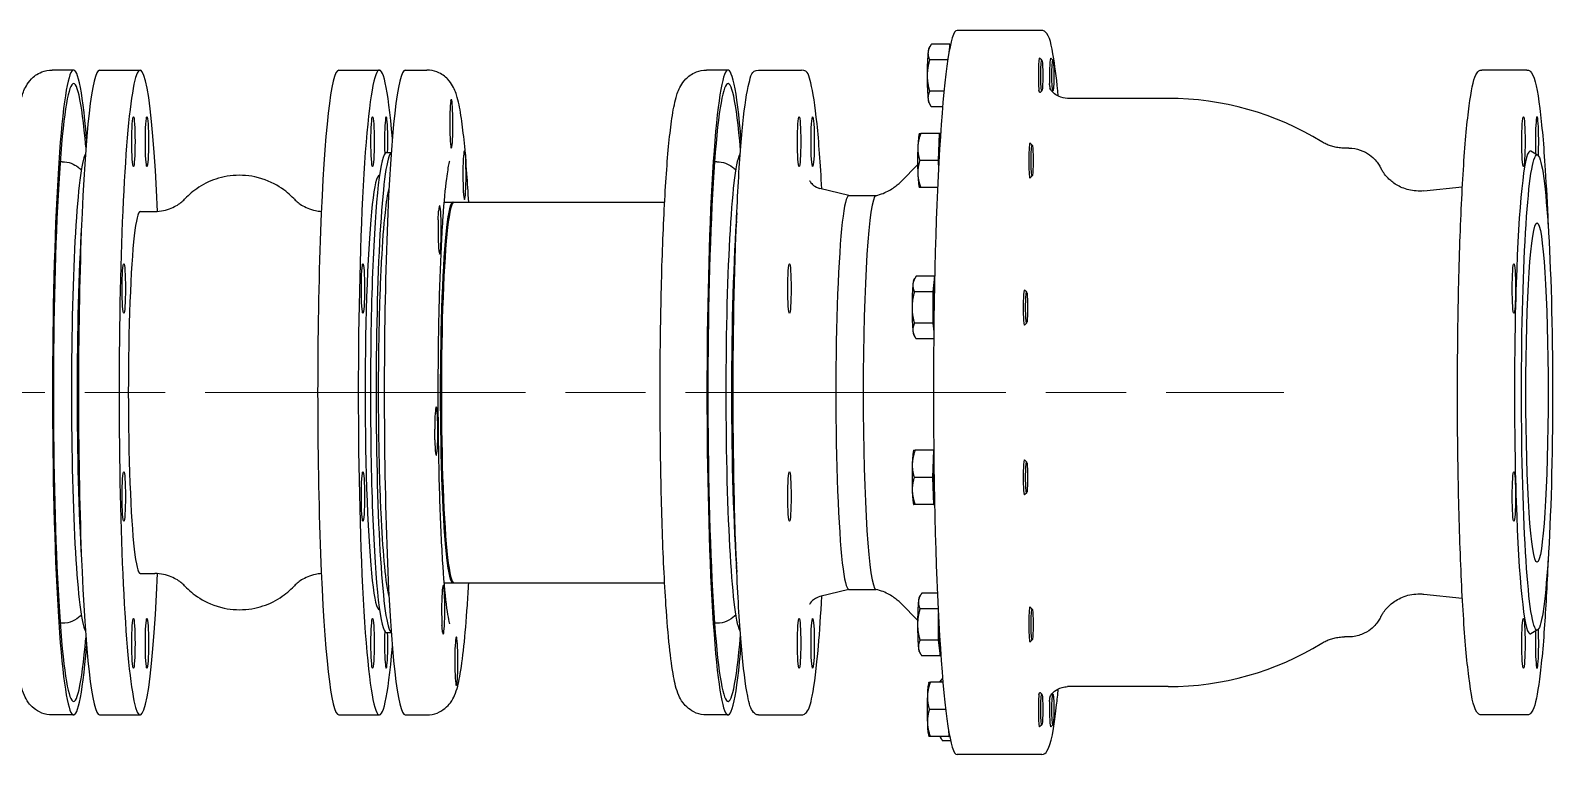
# Model space of a CAD drawing. Header units: millimetres. Extents: x 0 to 14850, y -38768 to 10500.
# Drawn here: x 6151 to 6824, y 8334 to 8654 of the extents above; entities that cross this region are included whole.
import ezdxf

# ---------------------------------------------------------------- set-up
doc = ezdxf.new("R2010")
doc.units = ezdxf.units.MM
doc.header["$LTSCALE"] = 25
doc.linetypes.add('CHAIN', pattern=[0.3543, 0.2362, -0.0295, 0.0591, -0.0295])
doc.layers.add('Centerline', color=7, linetype='Continuous', lineweight=18)
doc.layers.add('Visible', color=7, linetype='Continuous', lineweight=25)

msp = doc.modelspace()

# ---------------------------------------------------------------- linework, layer by layer
at = {"layer": 'Centerline', "linetype": 'CHAIN', "ltscale": 23.990969}
msp.add_line((5378.34, 8494.43), (6705.32, 8494.43), dxfattribs=at)
at = {"layer": 'Visible'}
for p, q in [((6598.31, 8654.43), (6560.89, 8654.43)), ((6548.36, 8646.41), (6548.98, 8647.49)), ((6557.63, 8648.35), (6549.52, 8648.35)), ((6557.63, 8648.35), (6557.08, 8643.5)), ((6557.77, 8647.16), (6557.63, 8648.35)), ((6598.37, 8641.25), (6597.38, 8642.25)), ((6603.28, 8641.25), (6602.29, 8642.25)), ((6170.22, 8636.93), (6160.74, 8636.93)), ((6181.7, 8636.93), (6199.66, 8636.93)), ((6287.47, 8636.93), (6305.43, 8636.93)), ((6316.91, 8636.93), (6326.39, 8636.93)), ((6459.6, 8636.93), (6450.12, 8636.93)), ((6473.07, 8636.93), (6492.03, 8636.93)), ((6556.75, 8641.42), (6548.74, 8641.42)), ((6812.85, 8636.93), (6792.89, 8636.93)), ((6548.36, 8622.57), (6548.98, 8621.49)), ((6555.08, 8627.56), (6548.74, 8627.56)), ((6598.37, 8627.73), (6597.66, 8627.01)), ((6603.28, 8627.73), (6602.97, 8627.42)), ((6654.19, 8624.43), (6609.78, 8624.43)), ((6554.45, 8620.63), (6549.52, 8620.63)), ((6544.11, 8608.88), (6544.16, 8608.96)), ((6552.93, 8608.96), (6544.82, 8608.96)), ((6552.93, 8608.96), (6552.47, 8596.96)), ((6553.58, 8608.96), (6552.93, 8608.96)), ((6553.38, 8607.96), (6553.51, 8607.96)), ((6594.12, 8603.72), (6593.13, 8604.72)), ((6734.17, 8602.43), (6732.22, 8602.43)), ((6165.24, 8596.43), (6164.29, 8596.43)), ((6308.43, 8600.43), (6310.68, 8600.43)), ((6454.61, 8596.43), (6453.67, 8596.43)), ((6552.47, 8596.96), (6544.36, 8596.96)), ((6552.47, 8596.96), (6552.63, 8592.8)), ((6817.6, 8599.36), (6814.61, 8601.09)), ((6305.43, 8590.43), (6305.49, 8590.43)), ((6536.28, 8587.81), (6543.43, 8594.99)), ((6594.12, 8590.2), (6593.16, 8589.23)), ((6513.04, 8581.43), (6500.17, 8584.65)), ((6544.11, 8585.04), (6544.16, 8584.96)), ((6552.26, 8584.96), (6544.82, 8584.96)), ((6767.24, 8583.53), (6784.18, 8585.28)), ((6334, 8578.58), (6338.36, 8578.58)), ((6337.86, 8578.58), (6431.58, 8578.58)), ((6512.99, 8581.43), (6525.04, 8581.43)), ((6199.66, 8574.43), (6206.15, 8574.43)), ((6541.66, 8543.88), (6542.27, 8544.96)), ((6550.93, 8545.82), (6542.81, 8545.82)), ((6550.93, 8545.82), (6550.14, 8538.89)), ((6550.97, 8545.46), (6550.93, 8545.82)), ((6550.14, 8538.89), (6542.03, 8538.89)), ((6550.14, 8538.89), (6550.14, 8525.03)), ((6591.67, 8538.72), (6590.67, 8539.72)), ((6550.14, 8525.03), (6542.03, 8525.03)), ((6550.14, 8525.03), (6550.57, 8521.26)), ((6591.67, 8525.2), (6590.67, 8524.2)), ((6541.66, 8520.04), (6542.27, 8518.96)), ((6550.53, 8518.1), (6542.81, 8518.1)), ((6541.66, 8468.83), (6541.7, 8468.9)), ((6550.47, 8468.9), (6542.36, 8468.9)), ((6550.47, 8468.9), (6550.02, 8456.9)), ((6550.55, 8468.9), (6550.47, 8468.9)), ((6591.67, 8463.66), (6590.67, 8464.66)), ((6550.02, 8456.9), (6541.91, 8456.9)), ((6550.02, 8456.9), (6550.47, 8444.9)), ((6591.67, 8450.14), (6590.67, 8449.15)), ((6541.66, 8444.98), (6541.7, 8444.9)), ((6550.47, 8444.9), (6542.36, 8444.9)), ((6550.47, 8444.9), (6550.93, 8444.9)), ((6199.66, 8414.43), (6206.15, 8414.43)), ((6334, 8410.28), (6338.36, 8410.28)), ((6337.86, 8410.28), (6431.58, 8410.28)), ((6513.04, 8407.43), (6500.17, 8404.21)), ((6512.99, 8407.43), (6525.04, 8407.43)), ((6536.28, 8401.06), (6543.43, 8393.88)), ((6544.11, 8403.82), (6544.73, 8404.9)), ((6552.17, 8405.76), (6545.27, 8405.76)), ((6767.24, 8405.33), (6784.18, 8403.58)), ((6305.43, 8398.43), (6305.49, 8398.43)), ((6552.49, 8398.83), (6544.48, 8398.83)), ((6552.6, 8396.77), (6552.6, 8384.97)), ((6594.12, 8398.66), (6593.16, 8399.63)), ((6165.24, 8392.43), (6164.29, 8392.43)), ((6308.43, 8388.43), (6310.68, 8388.43)), ((6454.61, 8392.43), (6453.67, 8392.43)), ((6734.17, 8386.43), (6732.22, 8386.43)), ((6817.6, 8389.51), (6814.61, 8387.78)), ((6544.11, 8379.98), (6544.73, 8378.9)), ((6552.6, 8384.97), (6544.48, 8384.97)), ((6552.6, 8384.97), (6553.38, 8378.05)), ((6553.38, 8380.9), (6553.51, 8380.9)), ((6553.38, 8378.05), (6553.58, 8379.83)), ((6594.12, 8385.14), (6593.13, 8384.15)), ((6553.38, 8378.05), (6545.27, 8378.05)), ((6548.36, 8366.3), (6548.41, 8366.37)), ((6554.61, 8366.37), (6549.07, 8366.37)), ((6553.32, 8366.37), (6553.89, 8367.37)), ((6554.45, 8368.23), (6554.43, 8368.23)), ((6598.37, 8361.13), (6597.66, 8361.85)), ((6603.28, 8361.13), (6602.97, 8361.45)), ((6654.19, 8364.43), (6609.78, 8364.43)), ((6555.83, 8354.37), (6548.62, 8354.37)), ((6170.22, 8351.93), (6160.74, 8351.93)), ((6181.7, 8351.93), (6199.66, 8351.93)), ((6287.47, 8351.93), (6305.43, 8351.93)), ((6316.91, 8351.93), (6326.39, 8351.93)), ((6459.6, 8351.93), (6450.12, 8351.93)), ((6473.07, 8351.93), (6492.03, 8351.93)), ((6598.37, 8347.61), (6597.38, 8346.62)), ((6603.28, 8347.61), (6602.29, 8346.62)), ((6812.85, 8351.93), (6792.89, 8351.93)), ((6548.36, 8342.45), (6548.41, 8342.37)), ((6557.18, 8342.37), (6549.07, 8342.37)), ((6553.32, 8342.37), (6553.89, 8341.37)), ((6558.03, 8340.52), (6554.43, 8340.52)), ((6557.06, 8345.5), (6557.18, 8342.37)), ((6557.18, 8342.37), (6557.63, 8342.37)), ((6598.31, 8334.43), (6560.89, 8334.43))]:
    msp.add_line(p, q, dxfattribs=at)
for start, end in [(58.50093, 90), (270, 301.49907)]:
    msp.add_arc((6654.19, 8494.43), 130, start, end, dxfattribs=at)
for centre, major_axis, start_param, end_param in [((6170.22, 8494.43), (0, -142.5), 2.478528, 6.94625), ((6199.66, 8494.43), (0, 142.5), 5.30881, 10.399154), ((6305.43, 8494.43), (0, 142.5), 5.620121, 10.087843), ((6459.6, 8494.43), (0, -142.5), 2.464851, 6.959927), ((6560.89, 8494.43), (0, -160), 3.141593, 6.283185), ((6170.22, 8494.43), (0, -136.5), 2.48851, 6.936268), ((6459.6, 8494.43), (0, -136.5), 2.474298, 6.95048), ((6548.45, 8634.49), (0, 12), 0.523599, 1.570796), ((6548.45, 8634.49), (0, 12), 0.113789, 0.523599), ((6597.35, 8634.49), (0, 7.77), 6.217589, 8.835221), ((6602.26, 8634.49), (0, 7.77), 6.217589, 8.311622), ((6181.7, 8494.43), (0, 142.5), 0, 3.141593), ((6287.47, 8494.43), (0, 142.5), 0, 3.141593), ((6316.91, 8494.43), (0, 142.5), 0, 3.141593), ((6548.45, 8634.49), (0, 12), 1.570796, 2.617994), ((6337.25, 8613.21), (0, 10.75), 0.368142, 6.200351), ((6548.45, 8634.49), (0, -12), 5.759587, 6.169397), ((6308.44, 8605.3), (0, 11), 4.254203, 8.355758), ((6817.35, 8605.3), (0, 11), 4.105982, 8.370668), ((6544.2, 8596.96), (0, 12), 0.113789, 1.047198), ((6343.07, 8590.49), (0, -10.75), 2.724336, 8.556545), ((6544.2, 8596.96), (0, 12), 1.047198, 2.094395), ((6553.38, 8596.96), (0, 11), 0, 1.850896), ((6593.1, 8596.96), (0, -7.77), 3.075997, 6.217227), ((6814.34, 8494.43), (0, -106.73), 3.103736, 6.321042), ((6176.21, 8494.43), (0, -106), 3.256029, 6.168749), ((6308.43, 8494.43), (0, 106), 0, 3.141593), ((6310.92, 8494.43), (0, 106), 0.035722, 3.105871), ((6465.59, 8494.43), (0, -106), 3.225622, 6.199156), ((6305.43, 8494.43), (0, 96), 0, 3.141593), ((6544.2, 8596.96), (0, -12), 5.235988, 6.169397), ((6332.08, 8566.36), (0, 10.75), 1.15354, 6.985749), ((6337.86, 8494.43), (0, 84.15), 0, 3.141593), ((6338.36, 8494.43), (0, 84.15), 0, 3.141593), ((6512.99, 8494.43), (0, 87), 0, 3.141593), ((6525.09, 8494.43), (0, -87), 3.157982, 6.266796), ((6178.71, 8494.43), (0, 106), 0.802402, 2.33919), ((6199.66, 8494.43), (0, 80), 0, 3.141593), ((6468.09, 8494.43), (0, 106), 0.7248, 2.416793), ((6468.09, 8494.43), (0, -105), 3.904755, 5.520023), ((6541.75, 8531.96), (0, 12), 0.523599, 1.570796), ((6541.75, 8531.96), (0, 12), 0.113789, 0.523599), ((6550.93, 8531.96), (0, 11), 0.018104, 2.64018), ((6590.64, 8531.96), (0, -7.77), 3.075997, 6.348781), ((6541.75, 8531.96), (0, 12), 1.570796, 2.617994), ((6541.75, 8531.96), (0, -12), 5.759587, 6.169397), ((6330.59, 8477.37), (0, 10.75), 1.938938, 7.771147), ((6541.75, 8456.9), (0, 12), 0.113789, 1.047198), ((6541.75, 8456.9), (0, 12), 1.047198, 2.094395), ((6550.93, 8456.9), (0, -11), 3.643005, 6.265081), ((6590.64, 8456.9), (0, -7.77), 3.075997, 6.348781), ((6541.75, 8456.9), (0, -12), 5.235988, 6.169397), ((6333.66, 8398.38), (0, 10.75), 2.724336, 8.556545), ((6544.2, 8391.9), (0, 12), 0.523599, 1.570796), ((6544.2, 8391.9), (0, 12), 0.113789, 0.523599), ((6553.38, 8391.9), (0, -11), 4.432289, 6.283185), ((6593.1, 8391.9), (0, -7.77), 3.207551, 6.348781), ((6308.44, 8383.57), (0, -11), 4.210612, 8.312168), ((6339.48, 8375.65), (0, -10.75), 0.368142, 6.200351), ((6544.2, 8391.9), (0, 12), 1.570796, 2.617994), ((6817.35, 8383.57), (0, -11), 4.195703, 8.460389), ((6544.2, 8391.9), (0, -12), 5.759587, 6.169397), ((6548.45, 8354.37), (0, 12), 0.113789, 1.047198), ((6548.45, 8354.37), (0, 12), 1.047198, 2.094395), ((6597.35, 8354.37), (0, -7.77), 3.731149, 6.348781), ((6602.26, 8354.37), (0, -7.77), 4.254748, 6.348781), ((6548.45, 8354.37), (0, -12), 5.235988, 6.169397)]:
    msp.add_ellipse(centre, major_axis=major_axis, ratio=0.065414, start_param=start_param, end_param=end_param, dxfattribs=at)
for centre, major_axis in [((6598.35, 8634.49), (0, 6.77)), ((6603.26, 8634.49), (0, -6.77)), ((6196.66, 8605.3), (0, -11)), ((6202.67, 8605.3), (0, -11)), ((6302.43, 8605.3), (0, -11)), ((6491.03, 8605.3), (0, -11)), ((6497.03, 8605.3), (0, -11)), ((6811.34, 8605.3), (0, 11)), ((6594.09, 8596.96), (0, 6.77)), ((6817.34, 8494.43), (0, -105)), ((6817.34, 8494.43), (0, 75)), ((6192.41, 8540.35), (0, 11)), ((6298.18, 8540.35), (0, 11)), ((6486.78, 8540.35), (0, -11)), ((6807.09, 8540.35), (0, 11)), ((6591.64, 8531.96), (0, 6.77)), ((6591.64, 8456.9), (0, 6.77)), ((6192.41, 8448.51), (0, 11)), ((6298.18, 8448.51), (0, 11)), ((6486.78, 8448.51), (0, 11)), ((6807.09, 8448.51), (0, 11)), ((6196.66, 8383.57), (0, 11)), ((6202.67, 8383.57), (0, 11)), ((6302.43, 8383.57), (0, 11)), ((6491.03, 8383.57), (0, 11)), ((6497.03, 8383.57), (0, 11)), ((6594.09, 8391.9), (0, 6.77)), ((6811.34, 8383.57), (0, -11)), ((6598.35, 8354.37), (0, 6.77)), ((6603.26, 8354.37), (0, -6.77))]:
    msp.add_ellipse(centre, major_axis=major_axis, ratio=0.065414, dxfattribs=at)
for points, knots in [([(6605.65, 8625.39), (6605.03, 8631.95), (6604.35, 8637.47), (6602.58, 8648.31), (6602.1, 8651.98), (6599.44, 8654.17), (6598.9, 8654.43), (6598.31, 8654.43)], [2.5415946, 2.5415946, 2.5415946, 2.5415946, 2.760878, 2.760878, 3.0875875, 3.0875875, 3.1415927, 3.1415927, 3.1415927, 3.1415927]), ([(6160.74, 8351.93), (6159.13, 8351.93), (6157.53, 8352.27), (6154.74, 8353.35), (6153.59, 8354.1), (6151.6, 8355.72), (6150.87, 8356.58), (6149.4, 8358.59), (6148.91, 8359.6), (6147.23, 8363.42), (6146.74, 8365.8), (6144.78, 8376.2), (6143.71, 8386.77), (6142.11, 8410.68), (6141.55, 8422.5), (6140.71, 8448.03), (6140.43, 8461.71), (6140.16, 8489.66), (6140.18, 8503.93), (6140.51, 8531.67), (6140.82, 8545.14), (6141.71, 8569.99), (6142.29, 8581.36), (6143.68, 8601.01), (6144.48, 8609.2), (6145.95, 8619.12), (6146.5, 8622.08), (6147.72, 8626.43), (6148.16, 8627.95), (6149.83, 8630.87), (6150.45, 8631.85), (6152.55, 8634.01), (6154, 8635.24), (6157.55, 8636.6), (6159.14, 8636.93), (6160.74, 8636.93)], [5.588465, 5.588465, 5.588465, 5.588465, 5.613758, 5.613758, 5.641648, 5.641648, 5.677274, 5.677274, 5.736036, 5.736036, 5.921493, 5.921493, 6.36455, 6.36455, 6.692956, 6.692956, 7.016182, 7.016182, 7.338198, 7.338198, 7.660272, 7.660272, 7.983759, 7.983759, 8.313181, 8.313181, 8.501552, 8.501552, 8.615805, 8.615805, 8.66261, 8.66261, 8.704979, 8.704979, 8.730057, 8.730057, 8.730057, 8.730057]), ([(6344.93, 8578.58), (6344.69, 8582.99), (6344.43, 8587.17), (6343.45, 8601.01), (6342.65, 8609.2), (6341.18, 8619.12), (6340.64, 8622.08), (6339.41, 8626.43), (6338.97, 8627.95), (6337.3, 8630.87), (6336.69, 8631.85), (6334.59, 8634.01), (6333.13, 8635.24), (6329.58, 8636.6), (6327.99, 8636.93), (6326.39, 8636.93)], [7.227504, 7.227504, 7.227504, 7.227504, 7.3577292, 7.3577292, 7.687151, 7.687151, 7.8755216, 7.8755216, 7.9897743, 7.9897743, 8.0365797, 8.0365797, 8.0789491, 8.0789491, 8.104027, 8.104027, 8.104027, 8.104027]), ([(6450.12, 8351.93), (6448.5, 8351.93), (6446.91, 8352.27), (6444.12, 8353.35), (6442.97, 8354.1), (6440.97, 8355.72), (6440.25, 8356.58), (6438.78, 8358.59), (6438.29, 8359.6), (6436.61, 8363.42), (6436.12, 8365.8), (6434.16, 8376.2), (6433.09, 8386.77), (6431.49, 8410.68), (6430.93, 8422.5), (6430.09, 8448.03), (6429.81, 8461.71), (6429.54, 8489.66), (6429.56, 8503.93), (6429.89, 8531.67), (6430.2, 8545.14), (6431.09, 8569.99), (6431.67, 8581.36), (6433.06, 8601.01), (6433.86, 8609.2), (6435.33, 8619.12), (6435.88, 8622.08), (6437.1, 8626.43), (6437.54, 8627.95), (6439.21, 8630.87), (6439.83, 8631.85), (6441.92, 8634.01), (6443.38, 8635.24), (6446.93, 8636.6), (6448.52, 8636.93), (6450.12, 8636.93)], [0.455363, 0.455363, 0.455363, 0.455363, 0.480656, 0.480656, 0.508547, 0.508547, 0.544172, 0.544172, 0.602934, 0.602934, 0.788391, 0.788391, 1.231449, 1.231449, 1.559854, 1.559854, 1.88308, 1.88308, 2.205096, 2.205096, 2.527171, 2.527171, 2.850658, 2.850658, 3.18008, 3.18008, 3.36845, 3.36845, 3.482703, 3.482703, 3.529508, 3.529508, 3.571878, 3.571878, 3.596956, 3.596956, 3.596956, 3.596956]), ([(6473.07, 8351.93), (6472.06, 8351.93), (6471.3, 8352.52), (6469.47, 8354.66), (6469, 8356.82), (6467.28, 8365.3), (6466.35, 8372.77), (6464.73, 8391.55), (6464.04, 8402.65), (6462.93, 8427.56), (6462.51, 8441.35), (6461.97, 8470.25), (6461.85, 8485.35), (6461.93, 8515.35), (6462.13, 8530.25), (6462.83, 8558.34), (6463.33, 8571.53), (6464.57, 8594.87), (6465.31, 8605.02), (6466.99, 8621.32), (6467.9, 8627.41), (6469.69, 8634.21), (6469.84, 8636.93), (6473.07, 8636.93)], [0, 0, 0, 0, 0.076712, 0.076712, 0.311544, 0.311544, 0.64972, 0.64972, 0.971866, 0.971866, 1.292555, 1.292555, 1.612913, 1.612913, 1.933211, 1.933211, 2.253619, 2.253619, 2.574499, 2.574499, 2.897688, 2.897688, 3.141593, 3.141593, 3.141593, 3.141593]), ([(6501.09, 8584.42), (6500.49, 8595.59), (6499.76, 8605.31), (6498.12, 8621.32), (6497.21, 8627.41), (6495.42, 8634.21), (6495.27, 8636.93), (6492.03, 8636.93)], [8.5481397, 8.5481397, 8.5481397, 8.5481397, 8.8576845, 8.8576845, 9.1808733, 9.1808733, 9.424778, 9.424778, 9.424778, 9.424778]), ([(6792.89, 8351.93), (6791.88, 8351.93), (6791.21, 8352.59), (6789.07, 8355.67), (6788.22, 8360.64), (6786.28, 8375.97), (6785.47, 8385.18), (6784.08, 8406.97), (6783.51, 8419.51), (6782.65, 8446.68), (6782.37, 8461.3), (6782.11, 8491.18), (6782.15, 8506.43), (6782.52, 8536), (6782.86, 8550.33), (6783.83, 8576.62), (6784.45, 8588.57), (6785.91, 8608.93), (6786.75, 8617.32), (6788.58, 8629.79), (6789.33, 8633.6), (6791.23, 8636.29), (6791.9, 8636.93), (6792.89, 8636.93)], [6.283185, 6.283185, 6.283185, 6.283185, 6.377141, 6.377141, 6.759525, 6.759525, 7.083477, 7.083477, 7.404357, 7.404357, 7.724716, 7.724716, 8.044947, 8.044947, 8.36519, 8.36519, 8.685602, 8.685602, 9.006706, 9.006706, 9.332475, 9.332475, 9.424778, 9.424778, 9.424778, 9.424778]), ([(6812.85, 8636.93), (6813.85, 8636.93), (6814.52, 8636.27), (6816.66, 8633.19), (6817.51, 8628.22), (6819.45, 8612.89), (6820.27, 8603.68), (6821.42, 8585.47), (6821.83, 8577.46), (6822.18, 8568.87)], [3.141593, 3.141593, 3.141593, 3.141593, 3.235548, 3.235548, 3.617933, 3.617933, 3.941884, 3.941884, 4.156739, 4.156739, 4.156739, 4.156739]), ([(6602.13, 8628.58), (6602.08, 8628.82), (6602.03, 8629.08), (6601.89, 8629.88), (6601.82, 8630.45), (6601.8, 8631.06)], [2.3369942, 2.3369942, 2.3369942, 2.3369942, 2.4488197, 2.4488197, 2.6508871, 2.6508871, 2.6508871, 2.6508871]), ([(6609.78, 8624.43), (6608.38, 8624.43), (6607.02, 8624.77), (6604.86, 8625.74), (6604.1, 8626.33), (6602.91, 8627.42), (6602.58, 8627.88), (6602.06, 8628.66), (6601.99, 8628.86), (6601.97, 8628.89), (6601.97, 8628.89), (6601.97, 8628.89)], [3.1415927, 3.1415927, 3.1415927, 3.1415927, 3.170785, 3.170785, 3.201723, 3.201723, 3.2390616, 3.2390616, 3.2912292, 3.2912292, 3.2963899, 3.2963899, 3.2963899, 3.2963899]), ([(6336.99, 8623.24), (6337, 8623.29), (6337.01, 8623.34), (6337.1, 8623.84), (6337.2, 8624.03), (6337.29, 8623.94), (6337.3, 8623.93), (6337.31, 8623.93)], [-3.2252988, -3.2252988, -3.2252988, -3.2252988, -3.177097, -3.177097, -2.688345, -2.688345, -2.659356, -2.659356, -2.659356, -2.659356]), ([(6597.66, 8627.01), (6597.63, 8626.99), (6597.6, 8626.97), (6597.48, 8626.95), (6597.38, 8627.02), (6597.19, 8627.37), (6597.1, 8627.66), (6597.06, 8628.03)], [2.1876151, 2.1876151, 2.1876151, 2.1876151, 2.2549429, 2.2549429, 2.4488197, 2.4488197, 2.6508871, 2.6508871, 2.6508871, 2.6508871]), ([(6732.22, 8602.43), (6731.43, 8602.43), (6730.63, 8602.48), (6729.08, 8602.67), (6728.32, 8602.81), (6726.87, 8603.17), (6726.18, 8603.38), (6724.87, 8603.86), (6724.26, 8604.13), (6723.12, 8604.69), (6722.59, 8604.98), (6722.11, 8605.28)], [3.14159265, 3.14159265, 3.14159265, 3.14159265, 3.14960519, 3.14960519, 3.15761773, 3.15761773, 3.16563027, 3.16563027, 3.17364281, 3.17364281, 3.18165535, 3.18165535, 3.18165535, 3.18165535]), ([(6734.17, 8602.43), (6735.94, 8602.43), (6737.69, 8602.11), (6740.84, 8601.03), (6742.18, 8600.25), (6744.34, 8598.7), (6745.14, 8597.91), (6746.42, 8596.49), (6746.89, 8595.85), (6747.66, 8594.69), (6747.95, 8594.17), (6748.24, 8593.62), (6748.28, 8593.55), (6748.32, 8593.47)], [3.1415927, 3.1415927, 3.1415927, 3.1415927, 3.164093, 3.164093, 3.1888088, 3.1888088, 3.2143862, 3.2143862, 3.2399636, 3.2399636, 3.2655411, 3.2655411, 3.2694797, 3.2694797, 3.2694797, 3.2694797]), ([(6165.24, 8596.43), (6166.61, 8596.43), (6167.96, 8596.17), (6170.37, 8595.3), (6171.39, 8594.68), (6172.76, 8593.64), (6173.23, 8593.2), (6173.63, 8592.79)], [2.44687188, 2.44687188, 2.44687188, 2.44687188, 2.47048, 2.47048, 2.49641969, 2.49641969, 2.5157321, 2.5157321, 2.5157321, 2.5157321]), ([(6336.42, 8596.63), (6336.42, 8596.63), (6336.29, 8596.24), (6335.85, 8594.3), (6335.44, 8591.94), (6334.51, 8584.58), (6333.97, 8578.81), (6332.98, 8564.46), (6332.54, 8555.65), (6331.83, 8536.13), (6331.58, 8525.38), (6331.31, 8503.15), (6331.29, 8491.66), (6331.48, 8469.17), (6331.7, 8458.16), (6332.34, 8437.8), (6332.76, 8428.45), (6333.77, 8412.47), (6334.35, 8405.79), (6335.5, 8396.25), (6336.2, 8392.92), (6336.41, 8392.26), (6336.42, 8392.23), (6336.42, 8392.23)], [2.004592, 2.004592, 2.004592, 2.004592, 2.098358, 2.098358, 2.297004, 2.297004, 2.57994, 2.57994, 2.889475, 2.889475, 3.205275, 3.205275, 3.522753, 3.522753, 3.840337, 3.840337, 4.156599, 4.156599, 4.467729, 4.467729, 4.754152, 4.754152, 4.778684, 4.778684, 4.778684, 4.778684]), ([(6343.35, 8600.31), (6343.37, 8600.18), (6343.39, 8600.04), (6343.46, 8599.44), (6343.51, 8598.89), (6343.57, 8597.99), (6343.59, 8597.72), (6343.61, 8597.43)], [-2.1952792, -2.1952792, -2.1952792, -2.1952792, -2.0993492, -2.0993492, -1.8229843, -1.8229843, -1.7097702, -1.7097702, -1.7097702, -1.7097702]), ([(6454.61, 8596.43), (6455.98, 8596.43), (6457.34, 8596.17), (6459.75, 8595.3), (6460.76, 8594.68), (6462.14, 8593.64), (6462.61, 8593.2), (6463, 8592.79)], [3.59695573, 3.59695573, 3.59695573, 3.59695573, 3.62056385, 3.62056385, 3.64650353, 3.64650353, 3.66581594, 3.66581594, 3.66581594, 3.66581594]), ([(6267.54, 8580.14), (6265.99, 8581.77), (6263.97, 8583.59), (6258.34, 8587.13), (6254.65, 8588.83), (6246.86, 8590.46), (6243.02, 8590.63), (6235.88, 8589.72), (6232.62, 8588.71), (6226.67, 8586), (6224.17, 8584.26), (6221.22, 8581.77), (6220.35, 8580.94), (6219.59, 8580.14)], [1.5023534, 1.5023534, 1.5023534, 1.5023534, 1.5297306, 1.5297306, 1.5571077, 1.5571077, 1.5791069, 1.5791069, 1.6005361, 1.6005361, 1.6258395, 1.6258395, 1.6392392, 1.6392392, 1.6392392, 1.6392392]), ([(6767.24, 8583.53), (6765.03, 8583.31), (6762.72, 8583.48), (6758.53, 8584.49), (6756.7, 8585.32), (6753.57, 8587.19), (6752.38, 8588.22), (6750.59, 8590.03), (6749.99, 8590.82), (6749.06, 8592.13), (6748.75, 8592.67), (6748.44, 8593.24), (6748.38, 8593.36), (6748.32, 8593.47)], [3.1348546, 3.1348546, 3.1348546, 3.1348546, 3.1573363, 3.1573363, 3.1806971, 3.1806971, 3.2076221, 3.2076221, 3.2345472, 3.2345472, 3.2614722, 3.2614722, 3.2694797, 3.2694797, 3.2694797, 3.2694797]), ([(6309.72, 8585.14), (6308.94, 8582.03), (6308.43, 8578.47), (6307.29, 8568.08), (6306.74, 8560.78), (6305.87, 8544.44), (6305.54, 8535.59), (6305.09, 8516.89), (6304.97, 8507.06), (6304.93, 8487.32), (6305.02, 8477.42), (6305.39, 8458.49), (6305.68, 8449.48), (6306.43, 8433.17), (6306.9, 8425.9), (6308.01, 8413.54), (6308.61, 8408.69), (6309.55, 8404.44), (6309.63, 8404.09), (6309.72, 8403.73)], [2.076787, 2.076787, 2.076787, 2.076787, 2.356618, 2.356618, 2.710846, 2.710846, 3.038341, 3.038341, 3.361753, 3.361753, 3.684278, 3.684278, 4.007384, 4.007384, 4.333553, 4.333553, 4.674369, 4.674369, 4.706489, 4.706489, 4.706489, 4.706489]), ([(6495.62, 8588.17), (6495.62, 8588.17), (6495.63, 8588.15), (6495.68, 8588.03), (6495.77, 8587.83), (6496.15, 8587.28), (6496.33, 8587.03), (6497.04, 8586.28), (6497.68, 8585.69), (6499.16, 8584.97), (6499.64, 8584.79), (6500.17, 8584.65)], [2.9784336, 2.9784336, 2.9784336, 2.9784336, 2.9993453, 2.9993453, 3.0457374, 3.0457374, 3.0717965, 3.0717965, 3.1100211, 3.1100211, 3.1252034, 3.1252034, 3.1252034, 3.1252034]), ([(6525, 8581.42), (6526.12, 8581.7), (6527.18, 8582.05), (6529.13, 8582.84), (6530.03, 8583.27), (6531.67, 8584.18), (6532.41, 8584.64), (6533.74, 8585.58), (6534.33, 8586.04), (6535.39, 8586.95), (6535.86, 8587.39), (6536.28, 8587.81)], [3.15798193, 3.15798193, 3.15798193, 3.15798193, 3.16782431, 3.16782431, 3.1776667, 3.1776667, 3.18750909, 3.18750909, 3.19735147, 3.19735147, 3.20719386, 3.20719386, 3.20719386, 3.20719386]), ([(6206.15, 8574.43), (6207.46, 8574.43), (6208.76, 8574.57), (6211.22, 8575.09), (6212.36, 8575.46), (6214.41, 8576.31), (6215.31, 8576.8), (6216.88, 8577.78), (6217.55, 8578.28), (6218.7, 8579.25), (6219.18, 8579.71), (6219.59, 8580.14)], [1.57079633, 1.57079633, 1.57079633, 1.57079633, 1.58448491, 1.58448491, 1.59817349, 1.59817349, 1.61186207, 1.61186207, 1.62555065, 1.62555065, 1.63923923, 1.63923923, 1.63923923, 1.63923923]), ([(6267.54, 8580.14), (6267.95, 8579.71), (6268.44, 8579.25), (6269.59, 8578.28), (6270.26, 8577.78), (6271.83, 8576.8), (6272.73, 8576.31), (6274.77, 8575.46), (6275.92, 8575.09), (6277.99, 8574.65), (6278.87, 8574.53), (6279.76, 8574.47)], [1.50235343, 1.50235343, 1.50235343, 1.50235343, 1.51604201, 1.51604201, 1.52973059, 1.52973059, 1.54341917, 1.54341917, 1.55710775, 1.55710775, 1.56651548, 1.56651548, 1.56651548, 1.56651548]), ([(6331.44, 8570.72), (6331.45, 8571.01), (6331.45, 8571.29), (6331.49, 8572.38), (6331.53, 8573.12), (6331.59, 8574.06), (6331.61, 8574.32), (6331.63, 8574.56)], [-2.1952792, -2.1952792, -2.1952792, -2.1952792, -2.0993492, -2.0993492, -1.8229843, -1.8229843, -1.7097702, -1.7097702, -1.7097702, -1.7097702]), ([(6329.94, 8473.5), (6329.93, 8473.8), (6329.92, 8474.1), (6329.9, 8475.3), (6329.89, 8476.21), (6329.89, 8477.51), (6329.89, 8477.89), (6329.89, 8478.26)], [-2.1952792, -2.1952792, -2.1952792, -2.1952792, -2.0993492, -2.0993492, -1.8229843, -1.8229843, -1.7097702, -1.7097702, -1.7097702, -1.7097702]), ([(6219.59, 8408.72), (6219.18, 8409.15), (6218.7, 8409.62), (6217.55, 8410.58), (6216.88, 8411.08), (6215.31, 8412.07), (6214.41, 8412.55), (6212.36, 8413.41), (6211.22, 8413.78), (6208.76, 8414.29), (6207.46, 8414.43), (6206.15, 8414.43)], [4.64394608, 4.64394608, 4.64394608, 4.64394608, 4.65763466, 4.65763466, 4.67132324, 4.67132324, 4.68501182, 4.68501182, 4.6987004, 4.6987004, 4.71238898, 4.71238898, 4.71238898, 4.71238898]), ([(6279.76, 8414.39), (6278.87, 8414.33), (6277.99, 8414.21), (6275.92, 8413.78), (6274.77, 8413.41), (6272.73, 8412.55), (6271.83, 8412.07), (6270.26, 8411.08), (6269.59, 8410.58), (6268.44, 8409.62), (6267.95, 8409.15), (6267.54, 8408.72)], [4.71666983, 4.71666983, 4.71666983, 4.71666983, 4.72607756, 4.72607756, 4.73976614, 4.73976614, 4.75345472, 4.75345472, 4.7671433, 4.7671433, 4.78083188, 4.78083188, 4.78083188, 4.78083188]), ([(6822.18, 8419.99), (6821.73, 8408.96), (6821.18, 8398.88), (6819.82, 8379.93), (6818.99, 8371.55), (6817.15, 8359.08), (6816.4, 8355.26), (6814.5, 8352.57), (6813.83, 8351.93), (6812.85, 8351.93)], [5.268039, 5.268039, 5.268039, 5.268039, 5.544009, 5.544009, 5.865113, 5.865113, 6.190882, 6.190882, 6.283185, 6.283185, 6.283185, 6.283185]), ([(6219.59, 8408.72), (6221.14, 8407.1), (6223.16, 8405.27), (6228.8, 8401.73), (6232.48, 8400.04), (6240.28, 8398.41), (6244.11, 8398.24), (6251.25, 8399.14), (6254.52, 8400.16), (6260.47, 8402.86), (6262.96, 8404.6), (6265.91, 8407.09), (6266.78, 8407.93), (6267.54, 8408.72)], [4.6439461, 4.6439461, 4.6439461, 4.6439461, 4.6713232, 4.6713232, 4.6987004, 4.6987004, 4.7206995, 4.7206995, 4.7421287, 4.7421287, 4.7674322, 4.7674322, 4.7808319, 4.7808319, 4.7808319, 4.7808319]), ([(6326.39, 8351.93), (6328.01, 8351.93), (6329.61, 8352.27), (6332.4, 8353.35), (6333.54, 8354.1), (6335.54, 8355.72), (6336.26, 8356.58), (6337.74, 8358.59), (6338.22, 8359.6), (6339.91, 8363.42), (6340.39, 8365.8), (6342.36, 8376.2), (6343.43, 8386.77), (6344.55, 8403.61), (6344.75, 8406.88), (6344.93, 8410.28)], [4.9624343, 4.9624343, 4.9624343, 4.9624343, 4.9877277, 4.9877277, 5.0156182, 5.0156182, 5.0512437, 5.0512437, 5.1100057, 5.1100057, 5.2954626, 5.2954626, 5.7385201, 5.7385201, 5.8389573, 5.8389573, 5.8389573, 5.8389573]), ([(6536.28, 8401.06), (6535.86, 8401.48), (6535.39, 8401.92), (6534.33, 8402.82), (6533.74, 8403.29), (6532.41, 8404.22), (6531.67, 8404.69), (6530.03, 8405.59), (6529.13, 8406.03), (6527.18, 8406.81), (6526.12, 8407.16), (6525, 8407.44)], [6.2175841, 6.2175841, 6.2175841, 6.2175841, 6.22742649, 6.22742649, 6.23726887, 6.23726887, 6.24711126, 6.24711126, 6.25695365, 6.25695365, 6.26679603, 6.26679603, 6.26679603, 6.26679603]), ([(6492.03, 8351.93), (6493.05, 8351.93), (6493.81, 8352.52), (6495.63, 8354.66), (6496.11, 8356.82), (6497.83, 8365.3), (6498.76, 8372.77), (6500.14, 8388.84), (6500.65, 8396.26), (6501.09, 8404.44)], [6.2831853, 6.2831853, 6.2831853, 6.2831853, 6.3598972, 6.3598972, 6.5947294, 6.5947294, 6.932905, 6.932905, 7.1598236, 7.1598236, 7.1598236, 7.1598236]), ([(6500.17, 8404.21), (6499.19, 8403.96), (6498.38, 8403.55), (6497.14, 8402.7), (6496.72, 8402.27), (6496.05, 8401.49), (6495.88, 8401.19), (6495.65, 8400.78), (6495.62, 8400.69), (6495.62, 8400.69)], [0.0163893, 0.0163893, 0.0163893, 0.0163893, 0.0445252, 0.0445252, 0.0759728, 0.0759728, 0.1168171, 0.1168171, 0.1631591, 0.1631591, 0.1631591, 0.1631591]), ([(6748.32, 8395.39), (6748.51, 8395.78), (6748.77, 8396.25), (6749.53, 8397.42), (6750.03, 8398.13), (6751.5, 8399.79), (6752.47, 8400.77), (6755.28, 8402.79), (6757.15, 8403.85), (6761.56, 8405.21), (6764, 8405.54), (6766.66, 8405.38), (6766.95, 8405.36), (6767.24, 8405.33)], [6.1552982, 6.1552982, 6.1552982, 6.1552982, 6.1822233, 6.1822233, 6.2091483, 6.2091483, 6.2360733, 6.2360733, 6.2629984, 6.2629984, 6.2870158, 6.2870158, 6.2899234, 6.2899234, 6.2899234, 6.2899234]), ([(6784.33, 8403.57), (6784.29, 8403.57), (6784.24, 8403.58), (6784.19, 8403.58), (6784.19, 8403.58), (6784.18, 8403.58)], [6.275139302, 6.275139302, 6.275139302, 6.275139302, 6.276363255, 6.276363255, 6.276447235, 6.276447235, 6.276447235, 6.276447235]), ([(6173.63, 8396.08), (6172.94, 8395.36), (6172.01, 8394.53), (6169.51, 8393.19), (6168.04, 8392.66), (6166.03, 8392.45), (6165.63, 8392.43), (6165.24, 8392.43)], [5.51960432, 5.51960432, 5.51960432, 5.51960432, 5.55327079, 5.55327079, 5.58164897, 5.58164897, 5.58846453, 5.58846453, 5.58846453, 5.58846453]), ([(6463, 8396.08), (6462.32, 8395.36), (6461.39, 8394.53), (6458.89, 8393.19), (6457.42, 8392.66), (6455.41, 8392.45), (6455.01, 8392.43), (6454.61, 8392.43)], [6.66968816, 6.66968816, 6.66968816, 6.66968816, 6.70335463, 6.70335463, 6.73173281, 6.73173281, 6.73854838, 6.73854838, 6.73854838, 6.73854838]), ([(6748.32, 8395.39), (6748.08, 8394.93), (6747.8, 8394.42), (6747.09, 8393.3), (6746.65, 8392.68), (6745.48, 8391.3), (6744.74, 8390.53), (6742.72, 8388.95), (6741.42, 8388.13), (6738.18, 8386.86), (6736.22, 8386.44), (6734.21, 8386.43), (6734.19, 8386.43), (6734.17, 8386.43)], [6.1552982, 6.1552982, 6.1552982, 6.1552982, 6.1808756, 6.1808756, 6.2064531, 6.2064531, 6.2320305, 6.2320305, 6.2576079, 6.2576079, 6.282924, 6.282924, 6.2831853, 6.2831853, 6.2831853, 6.2831853]), ([(6333.37, 8388.55), (6333.35, 8388.68), (6333.34, 8388.82), (6333.26, 8389.42), (6333.21, 8389.97), (6333.15, 8390.87), (6333.14, 8391.14), (6333.12, 8391.43)], [-2.1952792, -2.1952792, -2.1952792, -2.1952792, -2.0993492, -2.0993492, -1.8229843, -1.8229843, -1.7097702, -1.7097702, -1.7097702, -1.7097702]), ([(6722.11, 8383.59), (6722.59, 8383.88), (6723.12, 8384.18), (6724.26, 8384.74), (6724.87, 8385), (6726.18, 8385.48), (6726.87, 8385.7), (6728.32, 8386.05), (6729.08, 8386.19), (6730.63, 8386.38), (6731.43, 8386.43), (6732.22, 8386.43)], [6.24312261, 6.24312261, 6.24312261, 6.24312261, 6.25113515, 6.25113515, 6.25914769, 6.25914769, 6.26716023, 6.26716023, 6.27517277, 6.27517277, 6.28318531, 6.28318531, 6.28318531, 6.28318531]), ([(6339.73, 8365.62), (6339.71, 8365.51), (6339.69, 8365.4), (6339.61, 8365.06), (6339.55, 8364.92), (6339.47, 8364.9), (6339.45, 8364.91), (6339.42, 8364.94)], [-2.1952792, -2.1952792, -2.1952792, -2.1952792, -2.0993492, -2.0993492, -1.8229843, -1.8229843, -1.7097702, -1.7097702, -1.7097702, -1.7097702]), ([(6597.06, 8360.83), (6597.1, 8361.21), (6597.19, 8361.49), (6597.41, 8361.89), (6597.55, 8361.96), (6597.66, 8361.85)], [1.4481676, 1.4481676, 1.4481676, 1.4481676, 1.6622591, 1.6622591, 1.9300928, 1.9300928, 1.9300928, 1.9300928]), ([(6598.31, 8334.43), (6599.43, 8334.43), (6600.15, 8335.2), (6602.54, 8338.94), (6603.65, 8345.51), (6605.16, 8358.55), (6605.41, 8360.93), (6605.65, 8363.47)], [0, 0, 0, 0, 0.1016024, 0.1016024, 0.5151304, 0.5151304, 0.599998, 0.599998, 0.599998, 0.599998]), ([(6601.8, 8357.81), (6601.82, 8358.41), (6601.89, 8358.98), (6602.02, 8359.77), (6602.08, 8360.04), (6602.13, 8360.28)], [1.4481676, 1.4481676, 1.4481676, 1.4481676, 1.6622591, 1.6622591, 1.7808162, 1.7808162, 1.7808162, 1.7808162]), ([(6601.97, 8359.97), (6601.97, 8359.97), (6602.02, 8360.12), (6602.49, 8360.88), (6602.91, 8361.55), (6604.76, 8363.03), (6605.89, 8363.73), (6608.13, 8364.32), (6608.95, 8364.43), (6609.78, 8364.43)], [6.1283881, 6.1283881, 6.1283881, 6.1283881, 6.1788501, 6.1788501, 6.2310177, 6.2310177, 6.2659193, 6.2659193, 6.2831853, 6.2831853, 6.2831853, 6.2831853])]:
    msp.add_open_spline(points, degree=3, knots=knots, dxfattribs=at)
for points, weights in [([(6548.06, 8644.88), (6547.88, 8643.28), (6548.74, 8641.42)], [1, 1.0379548493, 1]), ([(6549.52, 8648.35), (6548.24, 8646.49), (6548.06, 8644.88)], [1, 1.0379548493, 1]), ([(6548.74, 8641.42), (6547.67, 8637.71), (6547.67, 8634.49)], [1, 1.0379548493, 1]), ([(6547.67, 8634.49), (6547.67, 8631.28), (6548.74, 8627.56)], [1, 1.0379548493, 1]), ([(6548.74, 8627.56), (6547.88, 8625.71), (6548.06, 8624.1)], [1, 1.0379548493, 1]), ([(6548.06, 8624.1), (6548.24, 8622.49), (6549.52, 8620.63)], [1, 1.0379548493, 1]), ([(6544.82, 8608.96), (6543.63, 8605.75), (6543.52, 8602.96)], [1, 1.0379548493, 1]), ([(6544.16, 8608.96), (6544.16, 8608.96), (6544.82, 8608.96)], [1.0124336326, 1.03012122654, 1]), ([(6543.52, 8602.96), (6543.42, 8600.18), (6544.36, 8596.96)], [1, 1.0379548493, 1]), ([(6544.36, 8596.96), (6543.42, 8593.75), (6543.52, 8590.96)], [1, 1.0379548493, 1]), ([(6543.52, 8590.96), (6543.63, 8588.18), (6544.82, 8584.96)], [1, 1.0379548493, 1]), ([(6544.82, 8584.96), (6544.16, 8584.96), (6544.16, 8584.96)], [1, 1.03012122654, 1.0124336326]), ([(6541.35, 8542.35), (6541.17, 8540.75), (6542.03, 8538.89)], [1, 1.0379548493, 1]), ([(6542.81, 8545.82), (6541.54, 8543.96), (6541.35, 8542.35)], [1, 1.0379548493, 1]), ([(6542.03, 8538.89), (6540.96, 8535.18), (6540.96, 8531.96)], [1, 1.0379548493, 1]), ([(6540.96, 8531.96), (6540.96, 8528.75), (6542.03, 8525.03)], [1, 1.0379548493, 1]), ([(6542.03, 8525.03), (6541.17, 8523.18), (6541.35, 8521.57)], [1, 1.0379548493, 1]), ([(6541.35, 8521.57), (6541.54, 8519.96), (6542.81, 8518.1)], [1, 1.0379548493, 1]), ([(6542.36, 8468.9), (6541.17, 8465.69), (6541.07, 8462.9)], [1, 1.0379548493, 1]), ([(6541.7, 8468.9), (6541.7, 8468.9), (6542.36, 8468.9)], [1.0124336326, 1.03012122654, 1]), ([(6541.07, 8462.9), (6540.96, 8460.12), (6541.91, 8456.9)], [1, 1.0379548493, 1]), ([(6541.91, 8456.9), (6540.96, 8453.69), (6541.07, 8450.9)], [1, 1.0379548493, 1]), ([(6541.07, 8450.9), (6541.17, 8448.12), (6542.36, 8444.9)], [1, 1.0379548493, 1]), ([(6542.36, 8444.9), (6541.7, 8444.9), (6541.7, 8444.9)], [1, 1.03012122654, 1.0124336326]), ([(6543.81, 8402.29), (6543.63, 8400.69), (6544.48, 8398.83)], [1, 1.0379548493, 1]), ([(6545.27, 8405.76), (6543.99, 8403.9), (6543.81, 8402.29)], [1, 1.0379548493, 1]), ([(6544.48, 8398.83), (6543.42, 8395.12), (6543.42, 8391.9)], [1, 1.0379548493, 1]), ([(6543.42, 8391.9), (6543.42, 8388.69), (6544.48, 8384.97)], [1, 1.0379548493, 1]), ([(6544.48, 8384.97), (6543.63, 8383.12), (6543.81, 8381.51)], [1, 1.0379548493, 1]), ([(6543.81, 8381.51), (6543.99, 8379.9), (6545.27, 8378.05)], [1, 1.0379548493, 1]), ([(6549.07, 8366.37), (6547.88, 8363.16), (6547.77, 8360.37)], [1, 1.0379548493, 1]), ([(6548.41, 8366.37), (6548.41, 8366.37), (6549.07, 8366.37)], [1.0124336326, 1.03012122654, 1]), ([(6554.43, 8368.23), (6553.76, 8367.25), (6553.4, 8366.37)], [1, 1.01965956375, 1.01895290532]), ([(6547.77, 8360.37), (6547.67, 8357.59), (6548.62, 8354.37)], [1, 1.0379548493, 1]), ([(6548.62, 8354.37), (6547.67, 8351.16), (6547.77, 8348.37)], [1, 1.0379548493, 1]), ([(6547.77, 8348.37), (6547.88, 8345.59), (6549.07, 8342.37)], [1, 1.0379548493, 1]), ([(6549.07, 8342.37), (6548.41, 8342.37), (6548.41, 8342.37)], [1, 1.03012122654, 1.0124336326]), ([(6553.4, 8342.37), (6553.76, 8341.5), (6554.43, 8340.52)], [1.01895290532, 1.01965956375, 1])]:
    msp.add_rational_spline(points, weights, degree=2, dxfattribs=at)
for points in [[(6593.16, 8589.23), (6593.12, 8589.19), (6593.08, 8589.18), (6593.06, 8589.21)], [(6784.18, 8585.28), (6784.23, 8585.29), (6784.28, 8585.29), (6784.33, 8585.3)], [(6593.06, 8399.66), (6593.08, 8399.68), (6593.12, 8399.67), (6593.16, 8399.63)]]:
    msp.add_open_spline(points, degree=3, dxfattribs=at)

doc.saveas('drawing.dxf')
